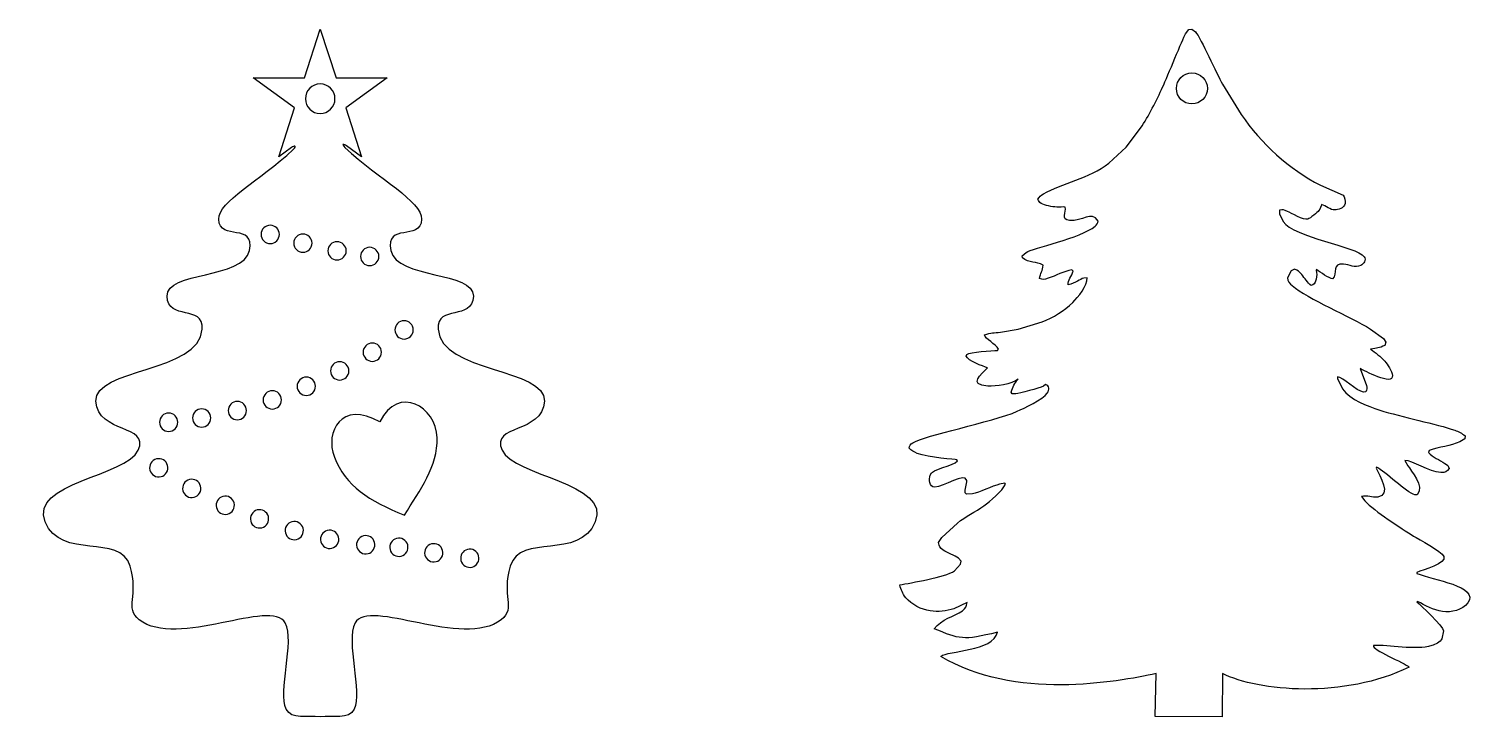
# Model space of a CAD drawing. Header units: centimetres. Extents: x 1 to 126, y -110 to -2.
# Drawn here: x 53.5 to 74.59, y -45.02 to -34.98 of the extents above; entities that cross this region are included whole.
import ezdxf

# ---------------------------------------------------------------- set-up
doc = ezdxf.new("R2010")
doc.units = ezdxf.units.CM
doc.header["$MEASUREMENT"] = 0
doc.layers.add('layer 1', color=7, linetype='Continuous')

msp = doc.modelspace()

# ---------------------------------------------------------------- linework, layer by layer
at = {"layer": 'layer 1', "color": 250}
for points, knots in [([(55.10079, -43.56232), (55.65058, -43.9938), (57.02805, -43.24109), (57.22426, -43.60946), (57.22426, -43.60946), (57.36774, -43.87882), (57.1129, -44.61567), (57.23847, -44.86222), (57.23847, -44.86222), (57.31682, -45.0199), (57.54411, -44.95191), (57.73221, -44.97621), (57.73221, -44.97621), (57.92031, -44.95191), (58.14761, -45.0199), (58.22596, -44.86222), (58.22596, -44.86222), (58.35152, -44.61567), (58.09668, -43.87882), (58.24017, -43.60946), (58.24017, -43.60946), (58.43637, -43.24109), (59.81386, -43.9938), (60.36363, -43.56232), (60.36363, -43.56232), (60.58428, -43.38916), (60.36069, -43.21523), (60.49485, -42.78299), (60.49485, -42.78299), (60.64541, -42.29779), (61.49686, -42.70906), (61.73111, -42.14019), (61.73111, -42.14019), (61.96535, -41.5713), (60.54761, -41.479), (60.37734, -41.0991), (60.37734, -41.0991), (60.20709, -40.71919), (60.96178, -40.86596), (60.9925, -40.38696), (60.9925, -40.38696), (61.02321, -39.90795), (59.48692, -39.96889), (59.44757, -39.34102), (59.44757, -39.34102), (59.4245, -38.97277), (59.94621, -39.22645), (59.95909, -38.85999), (59.95909, -38.85999), (59.97196, -38.49354), (58.85108, -38.61425), (58.76133, -38.19702), (58.76133, -38.19702), (58.67161, -37.77979), (59.1971, -38.07349), (59.20596, -37.74113), (59.20596, -37.74113), (59.21299, -37.47862), (58.59585, -37.16572), (58.09202, -36.69894), (58.09202, -36.69894), (58.03052, -36.63783), (58.08159, -36.64764), (58.11499, -36.67178), (58.11499, -36.67178), (58.11499, -36.67178), (58.3351, -36.8317), (58.3351, -36.8317), (58.3351, -36.8317), (58.3351, -36.8317), (58.10482, -36.12295), (58.10482, -36.12295), (58.10482, -36.12295), (58.10482, -36.12295), (58.70771, -35.68494), (58.70771, -35.68494), (58.70771, -35.68494), (58.70771, -35.68494), (57.96249, -35.68494), (57.96249, -35.68494), (57.96249, -35.68494), (57.96249, -35.68494), (57.73221, -34.97621), (57.73221, -34.97621), (57.73221, -34.97621), (57.73221, -34.97621), (57.50194, -35.68494), (57.50194, -35.68494), (57.50194, -35.68494), (57.50194, -35.68494), (56.75671, -35.68494), (56.75671, -35.68494), (56.75671, -35.68494), (56.75671, -35.68494), (57.35961, -36.12295), (57.35961, -36.12295), (57.35961, -36.12295), (57.35961, -36.12295), (57.12933, -36.8317), (57.12933, -36.8317), (57.12933, -36.8317), (57.12933, -36.8317), (57.31545, -36.6965), (57.31545, -36.6965), (57.31545, -36.6965), (57.35069, -36.67094), (57.40476, -36.66265), (57.33935, -36.72958), (57.33935, -36.72958), (56.84813, -37.18615), (56.25159, -37.48432), (56.25847, -37.74113), (56.25847, -37.74113), (56.26737, -38.07349), (56.79282, -37.77979), (56.70309, -38.19702), (56.70309, -38.19702), (56.61335, -38.61425), (55.49246, -38.49354), (55.50534, -38.85999), (55.50534, -38.85999), (55.51822, -39.22645), (56.03992, -38.97277), (56.01685, -39.34102), (56.01685, -39.34102), (55.9775, -39.96889), (54.44122, -39.90795), (54.47194, -40.38696), (54.47194, -40.38696), (54.50265, -40.86596), (55.25733, -40.71919), (55.08708, -41.0991), (55.08708, -41.0991), (54.91682, -41.479), (53.49907, -41.5713), (53.73332, -42.14019), (53.73332, -42.14019), (53.96757, -42.70906), (54.81902, -42.29779), (54.96957, -42.78299), (54.96957, -42.78299), (55.10373, -43.21523), (54.88015, -43.38916), (55.10079, -43.56232)], [0, 0, 0, 0, 0.02702703, 0.02702703, 0.02702703, 0.02702703, 0.05405405, 0.05405405, 0.05405405, 0.05405405, 0.08108108, 0.08108108, 0.08108108, 0.08108108, 0.10810811, 0.10810811, 0.10810811, 0.10810811, 0.13513514, 0.13513514, 0.13513514, 0.13513514, 0.16216216, 0.16216216, 0.16216216, 0.16216216, 0.18918919, 0.18918919, 0.18918919, 0.18918919, 0.21621622, 0.21621622, 0.21621622, 0.21621622, 0.24324324, 0.24324324, 0.24324324, 0.24324324, 0.27027027, 0.27027027, 0.27027027, 0.27027027, 0.2972973, 0.2972973, 0.2972973, 0.2972973, 0.32432432, 0.32432432, 0.32432432, 0.32432432, 0.35135135, 0.35135135, 0.35135135, 0.35135135, 0.37837838, 0.37837838, 0.37837838, 0.37837838, 0.40540541, 0.40540541, 0.40540541, 0.40540541, 0.43243243, 0.43243243, 0.43243243, 0.43243243, 0.45945946, 0.45945946, 0.45945946, 0.45945946, 0.48648649, 0.48648649, 0.48648649, 0.48648649, 0.51351351, 0.51351351, 0.51351351, 0.51351351, 0.54054054, 0.54054054, 0.54054054, 0.54054054, 0.56756757, 0.56756757, 0.56756757, 0.56756757, 0.59459459, 0.59459459, 0.59459459, 0.59459459, 0.62162162, 0.62162162, 0.62162162, 0.62162162, 0.64864865, 0.64864865, 0.64864865, 0.64864865, 0.67567568, 0.67567568, 0.67567568, 0.67567568, 0.7027027, 0.7027027, 0.7027027, 0.7027027, 0.72972973, 0.72972973, 0.72972973, 0.72972973, 0.75675676, 0.75675676, 0.75675676, 0.75675676, 0.78378378, 0.78378378, 0.78378378, 0.78378378, 0.81081081, 0.81081081, 0.81081081, 0.81081081, 0.83783784, 0.83783784, 0.83783784, 0.83783784, 0.86486486, 0.86486486, 0.86486486, 0.86486486, 0.89189189, 0.89189189, 0.89189189, 0.89189189, 0.91891892, 0.91891892, 0.91891892, 0.91891892, 0.94594595, 0.94594595, 0.94594595, 0.94594595, 1, 1, 1, 1]), ([(67.6847, -41.57657), (67.6847, -41.57657), (67.69484, -41.59078), (67.69484, -41.59078), (67.69484, -41.59078), (67.65408, -41.69268), (67.46947, -41.8422), (67.38228, -41.90537), (67.38228, -41.90537), (67.25838, -41.99515), (67.1171, -42.06198), (66.99665, -42.15705), (66.99665, -42.15705), (66.99665, -42.15705), (66.76933, -42.3661), (66.76933, -42.3661), (66.76933, -42.3661), (66.76933, -42.3661), (66.72265, -42.44119), (66.72265, -42.44119), (66.72265, -42.44119), (66.73594, -42.49815), (66.73917, -42.51394), (66.78962, -42.5508), (66.78962, -42.5508), (66.85291, -42.59702), (66.95501, -42.62542), (67.01288, -42.66852), (67.01288, -42.66852), (67.01288, -42.66852), (67.05145, -42.70911), (67.05145, -42.70911), (67.05145, -42.70911), (67.05145, -42.70911), (67.0413, -42.75376), (67.0413, -42.75376), (67.0413, -42.75376), (67.0413, -42.75376), (66.952, -42.85119), (66.952, -42.85119), (66.952, -42.85119), (66.82498, -42.94767), (66.31492, -43.02502), (66.15841, -43.05618), (66.15841, -43.05618), (66.17954, -43.13094), (66.19529, -43.18147), (66.24771, -43.2429), (66.24771, -43.2429), (66.33458, -43.34469), (66.47144, -43.4151), (66.6029, -43.43572), (66.6029, -43.43572), (66.70907, -43.45237), (66.84458, -43.43803), (66.94591, -43.40324), (66.94591, -43.40324), (66.94591, -43.40324), (67.1367, -43.31191), (67.1367, -43.31191), (67.1367, -43.31191), (67.12694, -43.37237), (67.12395, -43.39148), (67.06971, -43.43166), (67.06971, -43.43166), (66.95791, -43.51449), (66.7579, -43.55438), (66.65973, -43.69348), (66.65973, -43.69348), (67.0242, -43.84697), (67.07847, -43.8694), (67.57915, -43.74422), (67.57915, -43.74422), (67.5199, -44.02703), (66.85578, -44.00725), (66.75512, -44.09535), (66.75512, -44.09535), (67.82468, -44.74088), (69.31267, -44.46974), (69.88684, -44.345), (69.88684, -44.345), (69.88684, -44.345), (69.87061, -44.96809), (69.87061, -44.96809), (69.87061, -44.96809), (69.87061, -44.96809), (70.84483, -44.97621), (70.84483, -44.97621), (70.84483, -44.97621), (70.84483, -44.97621), (70.84889, -44.345), (70.84889, -44.345), (70.84889, -44.345), (71.36824, -44.60773), (72.62413, -44.71259), (73.56657, -44.25163), (73.56657, -44.25163), (73.498, -44.18959), (73.00658, -43.99294), (73.04698, -43.93907), (73.04698, -43.93907), (73.26439, -43.92166), (73.6593, -44.01304), (73.89334, -43.93907), (73.89334, -43.93907), (73.94301, -43.92337), (74.01396, -43.88821), (74.03947, -43.83962), (74.03947, -43.83962), (74.03947, -43.83962), (74.06586, -43.72393), (74.06586, -43.72393), (74.06586, -43.72393), (74.05649, -43.65481), (73.72846, -43.35323), (73.6782, -43.30379), (73.6782, -43.30379), (73.6782, -43.30379), (73.68429, -43.29568), (73.68429, -43.29568), (73.68429, -43.29568), (73.79658, -43.35691), (73.91969, -43.42251), (74.04759, -43.44181), (74.04759, -43.44181), (74.18057, -43.46186), (74.33277, -43.42916), (74.41699, -43.31597), (74.41699, -43.31597), (74.59406, -43.07797), (73.90261, -42.98073), (73.6782, -42.88975), (73.6782, -42.88975), (73.6782, -42.88975), (73.67617, -42.87554), (73.67617, -42.87554), (73.67617, -42.87554), (73.76477, -42.83465), (74.11924, -42.74808), (74.06789, -42.64213), (74.06789, -42.64213), (74.03393, -42.57206), (73.7038, -42.39164), (73.62949, -42.34581), (73.62949, -42.34581), (73.44751, -42.23356), (73.05923, -41.98334), (72.91911, -41.83637), (72.91911, -41.83637), (72.91911, -41.83637), (72.8704, -41.77345), (72.8704, -41.77345), (72.8704, -41.77345), (72.95544, -41.75321), (73.02627, -41.78887), (73.10787, -41.77953), (73.10787, -41.77953), (73.31493, -41.75584), (73.13125, -41.46874), (73.08352, -41.35737), (73.08352, -41.35737), (73.08352, -41.35737), (73.09164, -41.34723), (73.09164, -41.34723), (73.09164, -41.34723), (73.21139, -41.40165), (73.52421, -41.71755), (73.64776, -41.74503), (73.64776, -41.74503), (73.64776, -41.74503), (73.68023, -41.74503), (73.68023, -41.74503), (73.68023, -41.74503), (73.80054, -41.62469), (73.58621, -41.39043), (73.54424, -41.3249), (73.54424, -41.3249), (73.54424, -41.3249), (73.50365, -41.24778), (73.50365, -41.24778), (73.50365, -41.24778), (73.6068, -41.24778), (73.85976, -41.41515), (74.02324, -41.42232), (74.02324, -41.42232), (74.09656, -41.42554), (74.10335, -41.41316), (74.14705, -41.36549), (74.14705, -41.36549), (74.13322, -41.32402), (74.12199, -41.31545), (74.08413, -41.2904), (74.08413, -41.2904), (74.00299, -41.23671), (73.91207, -41.20349), (73.84463, -41.13208), (73.84463, -41.13208), (73.84463, -41.13208), (73.85681, -41.10164), (73.85681, -41.10164), (73.85681, -41.10164), (73.99942, -41.05014), (74.16763, -41.03931), (74.3013, -40.9758), (74.3013, -40.9758), (74.3013, -40.9758), (74.37234, -40.93115), (74.37234, -40.93115), (74.37234, -40.93115), (74.37234, -40.93115), (74.37639, -40.88853), (74.37639, -40.88853), (74.37639, -40.88853), (74.32961, -40.85254), (74.28262, -40.82686), (74.2262, -40.80734), (74.2262, -40.80734), (73.97117, -40.71912), (73.45082, -40.61561), (73.13629, -40.51508), (73.13629, -40.51508), (72.95528, -40.45722), (72.70832, -40.36888), (72.5964, -40.20454), (72.5964, -40.20454), (72.5964, -40.20454), (72.52131, -40.05638), (72.52131, -40.05638), (72.52131, -40.05638), (72.52131, -40.05638), (72.52334, -40.03202), (72.52334, -40.03202), (72.52334, -40.03202), (72.59646, -40.03202), (72.80075, -40.24449), (72.90288, -40.25325), (72.90288, -40.25325), (72.90288, -40.25325), (72.93535, -40.2492), (72.93535, -40.2492), (72.93535, -40.2492), (72.95314, -40.21585), (72.95285, -40.19417), (72.94348, -40.15583), (72.94348, -40.15583), (72.94348, -40.15583), (72.85417, -39.91228), (72.85417, -39.91228), (72.85417, -39.91228), (72.89789, -39.93414), (73.33815, -40.17594), (73.32098, -40.01173), (73.32098, -40.01173), (73.31422, -39.9471), (73.25194, -39.85067), (73.20935, -39.80267), (73.20935, -39.80267), (73.1498, -39.73556), (73.07509, -39.68243), (73.00436, -39.62813), (73.00436, -39.62813), (73.10081, -39.61373), (73.12376, -39.61541), (73.21139, -39.57536), (73.21139, -39.57536), (73.21139, -39.57536), (73.22559, -39.52867), (73.22559, -39.52867), (73.22559, -39.52867), (73.22559, -39.52867), (73.19312, -39.47388), (73.19312, -39.47388), (73.19312, -39.47388), (73.19312, -39.47388), (73.00233, -39.33789), (73.00233, -39.33789), (73.00233, -39.33789), (72.70748, -39.15333), (72.08994, -38.89789), (71.86371, -38.70668), (71.86371, -38.70668), (71.83287, -38.6806), (71.78805, -38.63862), (71.7947, -38.59301), (71.7947, -38.59301), (71.7947, -38.59301), (71.84747, -38.49153), (71.84747, -38.49153), (71.84747, -38.49153), (71.84747, -38.49153), (71.89618, -38.46514), (71.89618, -38.46514), (71.89618, -38.46514), (71.94914, -38.48755), (71.96357, -38.49899), (72.00172, -38.5443), (72.00172, -38.5443), (72.04837, -38.59972), (72.08435, -38.65959), (72.13974, -38.70668), (72.13974, -38.70668), (72.17375, -38.69267), (72.1914, -38.68092), (72.21281, -38.61331), (72.21281, -38.61331), (72.22696, -38.56862), (72.21924, -38.52437), (72.21281, -38.47935), (72.21281, -38.47935), (72.21281, -38.47935), (72.2189, -38.47327), (72.2189, -38.47327), (72.2189, -38.47327), (72.27753, -38.51096), (72.3947, -38.59965), (72.4523, -38.60925), (72.4523, -38.60925), (72.52106, -38.52905), (72.43914, -38.37249), (72.61061, -38.39208), (72.61061, -38.39208), (72.6944, -38.40165), (72.7766, -38.45695), (72.86026, -38.41238), (72.86026, -38.41238), (72.90372, -38.38922), (72.94514, -38.33245), (72.911, -38.28654), (72.911, -38.28654), (72.79727, -38.13361), (71.8792, -38.00358), (71.73381, -37.77507), (71.73381, -37.77507), (71.73381, -37.77507), (71.68104, -37.66141), (71.68104, -37.66141), (71.68104, -37.66141), (71.68104, -37.66141), (71.68104, -37.60864), (71.68104, -37.60864), (71.68104, -37.60864), (71.73219, -37.5989), (71.74521, -37.60597), (71.7947, -37.62691), (71.7947, -37.62691), (71.85184, -37.65109), (72.02626, -37.7591), (72.09306, -37.73854), (72.09306, -37.73854), (72.12476, -37.72878), (72.23105, -37.64387), (72.2534, -37.6127), (72.2534, -37.6127), (72.27024, -37.58921), (72.28401, -37.55325), (72.29196, -37.52543), (72.29196, -37.52543), (72.35899, -37.54776), (72.41054, -37.60752), (72.48681, -37.60661), (72.48681, -37.60661), (72.52747, -37.60613), (72.61859, -37.58316), (72.63294, -37.51325), (72.63294, -37.51325), (72.63903, -37.48358), (72.62515, -37.41049), (72.60452, -37.38944), (72.60452, -37.38944), (72.60452, -37.38944), (72.27369, -37.24534), (72.27369, -37.24534), (72.27369, -37.24534), (71.82293, -37.01753), (71.40761, -36.63701), (71.12289, -36.22037), (71.12289, -36.22037), (71.12289, -36.22037), (70.85092, -35.77791), (70.85092, -35.77791), (70.85092, -35.77791), (70.76712, -35.62739), (70.54014, -35.11253), (70.45717, -35.01883), (70.45717, -35.01883), (70.45717, -35.01883), (70.40643, -34.97621), (70.40643, -34.97621), (70.40643, -34.97621), (70.40643, -34.97621), (70.35975, -34.9823), (70.35975, -34.9823), (70.35975, -34.9823), (70.35975, -34.9823), (70.31307, -35.04725), (70.31307, -35.04725), (70.31307, -35.04725), (70.27019, -35.1235), (70.05534, -35.65836), (69.98021, -35.82054), (69.98021, -35.82054), (69.89247, -36.00991), (69.77559, -36.24554), (69.65953, -36.41724), (69.65953, -36.41724), (69.65953, -36.41724), (69.44844, -36.69124), (69.44844, -36.69124), (69.44844, -36.69124), (69.44844, -36.69124), (69.1988, -36.92465), (69.1988, -36.92465), (69.1988, -36.92465), (68.91935, -37.14748), (68.51033, -37.22196), (68.24894, -37.37118), (68.24894, -37.37118), (68.2098, -37.39351), (68.18963, -37.41253), (68.16775, -37.45033), (68.16775, -37.45033), (68.1771, -37.47681), (68.18625, -37.49677), (68.2124, -37.51122), (68.2124, -37.51122), (68.27217, -37.54426), (68.37211, -37.56011), (68.43972, -37.56399), (68.43972, -37.56399), (68.48194, -37.56642), (68.5236, -37.55903), (68.56556, -37.56602), (68.56556, -37.56602), (68.58616, -37.63468), (68.49526, -37.74921), (68.62644, -37.76086), (68.62644, -37.76086), (68.82159, -37.77821), (68.93945, -37.6093), (69.04455, -37.76695), (69.04455, -37.76695), (69.03463, -37.79672), (69.02277, -37.82109), (68.99787, -37.84205), (68.99787, -37.84205), (68.79388, -38.01379), (68.08362, -38.16628), (67.99726, -38.22362), (67.99726, -38.22362), (67.99726, -38.22362), (67.94043, -38.27233), (67.94043, -38.27233), (67.94043, -38.27233), (67.94043, -38.27233), (67.94246, -38.30277), (67.94246, -38.30277), (67.94246, -38.30277), (68.03664, -38.38035), (68.14519, -38.35178), (68.24284, -38.40831), (68.24284, -38.40831), (68.23927, -38.48695), (68.19977, -38.52646), (68.19211, -38.60316), (68.19211, -38.60316), (68.23831, -38.62492), (68.25596, -38.61785), (68.31591, -38.5991), (68.31591, -38.5991), (68.43251, -38.56265), (68.53758, -38.49756), (68.65892, -38.47732), (68.65892, -38.47732), (68.65892, -38.47732), (68.67922, -38.49559), (68.67922, -38.49559), (68.67922, -38.49559), (68.66394, -38.56815), (68.59578, -38.63545), (68.60615, -38.69247), (68.60615, -38.69247), (68.72051, -38.67205), (68.77349, -38.61307), (68.8355, -38.59707), (68.8355, -38.59707), (68.8355, -38.59707), (68.88421, -38.59505), (68.88421, -38.59505), (68.88421, -38.59505), (68.89141, -38.69599), (68.74579, -38.88101), (68.67515, -38.95023), (68.67515, -38.95023), (68.54981, -39.07306), (68.38985, -39.16929), (68.22661, -39.23235), (68.22661, -39.23235), (68.22661, -39.23235), (67.87954, -39.33992), (67.87954, -39.33992), (67.87954, -39.33992), (67.87954, -39.33992), (67.62381, -39.38254), (67.62381, -39.38254), (67.62381, -39.38254), (67.52795, -39.3947), (67.48489, -39.38938), (67.3904, -39.41908), (67.3904, -39.41908), (67.40375, -39.49253), (67.54907, -39.54707), (67.59539, -39.62813), (67.59539, -39.62813), (67.59539, -39.62813), (67.57915, -39.64842), (67.57915, -39.64842), (67.57915, -39.64842), (67.49741, -39.65487), (67.17925, -39.66816), (67.13263, -39.70931), (67.13263, -39.70931), (67.13263, -39.70931), (67.12249, -39.72961), (67.12249, -39.72961), (67.12249, -39.72961), (67.15018, -39.80576), (67.36587, -39.8738), (67.43505, -39.90213), (67.43505, -39.90213), (67.34679, -39.98896), (67.14055, -40.15249), (67.43911, -40.16598), (67.43911, -40.16598), (67.55512, -40.17122), (67.78723, -40.14146), (67.87954, -40.0645), (67.87954, -40.0645), (67.82716, -40.12437), (67.80275, -40.17976), (67.77603, -40.25325), (67.77603, -40.25325), (67.77603, -40.25325), (67.79227, -40.27761), (67.79227, -40.27761), (67.79227, -40.27761), (67.79227, -40.27761), (67.84503, -40.27964), (67.84503, -40.27964), (67.84503, -40.27964), (67.89198, -40.2747), (68.19252, -40.19691), (68.2469, -40.16801), (68.2469, -40.16801), (68.2469, -40.16801), (68.27938, -40.14366), (68.27938, -40.14366), (68.27938, -40.14366), (68.33673, -40.16276), (68.33749, -40.22111), (68.30373, -40.26746), (68.30373, -40.26746), (68.23976, -40.35529), (67.96359, -40.49234), (67.86736, -40.53334), (67.86736, -40.53334), (67.49289, -40.69291), (66.51745, -40.88232), (66.34717, -40.99204), (66.34717, -40.99204), (66.31363, -41.01365), (66.30255, -41.03046), (66.2944, -41.06714), (66.2944, -41.06714), (66.33181, -41.10895), (66.3579, -41.12373), (66.41212, -41.14426), (66.41212, -41.14426), (66.58067, -41.2081), (66.97127, -41.23204), (66.9865, -41.23966), (66.9865, -41.23966), (66.9865, -41.23966), (66.99868, -41.25183), (66.99868, -41.25183), (66.99868, -41.25183), (66.92766, -41.3406), (66.63047, -41.35958), (66.59884, -41.46291), (66.59884, -41.46291), (66.58156, -41.51938), (66.58907, -41.63307), (66.66785, -41.63544), (66.66785, -41.63544), (66.79144, -41.63915), (67.1113, -41.40768), (67.13263, -41.54004), (67.13263, -41.54004), (67.13951, -41.5827), (67.09624, -41.67886), (67.11031, -41.71865), (67.11031, -41.71865), (67.11031, -41.71865), (67.12858, -41.73895), (67.12858, -41.73895), (67.12858, -41.73895), (67.12858, -41.73895), (67.21585, -41.73489), (67.21585, -41.73489), (67.21585, -41.73489), (67.30669, -41.71703), (67.50854, -41.61977), (67.6096, -41.59078), (67.6096, -41.59078), (67.6096, -41.59078), (67.6847, -41.57657), (67.6847, -41.57657)], [0, 0, 0, 0, 0.00645161, 0.00645161, 0.00645161, 0.00645161, 0.01290323, 0.01290323, 0.01290323, 0.01290323, 0.01935484, 0.01935484, 0.01935484, 0.01935484, 0.02580645, 0.02580645, 0.02580645, 0.02580645, 0.03225806, 0.03225806, 0.03225806, 0.03225806, 0.03870968, 0.03870968, 0.03870968, 0.03870968, 0.04516129, 0.04516129, 0.04516129, 0.04516129, 0.0516129, 0.0516129, 0.0516129, 0.0516129, 0.05806452, 0.05806452, 0.05806452, 0.05806452, 0.06451613, 0.06451613, 0.06451613, 0.06451613, 0.07096774, 0.07096774, 0.07096774, 0.07096774, 0.07741935, 0.07741935, 0.07741935, 0.07741935, 0.08387097, 0.08387097, 0.08387097, 0.08387097, 0.09032258, 0.09032258, 0.09032258, 0.09032258, 0.09677419, 0.09677419, 0.09677419, 0.09677419, 0.10322581, 0.10322581, 0.10322581, 0.10322581, 0.10967742, 0.10967742, 0.10967742, 0.10967742, 0.11612903, 0.11612903, 0.11612903, 0.11612903, 0.12258065, 0.12258065, 0.12258065, 0.12258065, 0.12903226, 0.12903226, 0.12903226, 0.12903226, 0.13548387, 0.13548387, 0.13548387, 0.13548387, 0.14193548, 0.14193548, 0.14193548, 0.14193548, 0.1483871, 0.1483871, 0.1483871, 0.1483871, 0.15483871, 0.15483871, 0.15483871, 0.15483871, 0.16129032, 0.16129032, 0.16129032, 0.16129032, 0.16774194, 0.16774194, 0.16774194, 0.16774194, 0.17419355, 0.17419355, 0.17419355, 0.17419355, 0.18064516, 0.18064516, 0.18064516, 0.18064516, 0.18709677, 0.18709677, 0.18709677, 0.18709677, 0.19354839, 0.19354839, 0.19354839, 0.19354839, 0.2, 0.2, 0.2, 0.2, 0.20645161, 0.20645161, 0.20645161, 0.20645161, 0.21290323, 0.21290323, 0.21290323, 0.21290323, 0.21935484, 0.21935484, 0.21935484, 0.21935484, 0.22580645, 0.22580645, 0.22580645, 0.22580645, 0.23225806, 0.23225806, 0.23225806, 0.23225806, 0.23870968, 0.23870968, 0.23870968, 0.23870968, 0.24516129, 0.24516129, 0.24516129, 0.24516129, 0.2516129, 0.2516129, 0.2516129, 0.2516129, 0.25806452, 0.25806452, 0.25806452, 0.25806452, 0.26451613, 0.26451613, 0.26451613, 0.26451613, 0.27096774, 0.27096774, 0.27096774, 0.27096774, 0.27741935, 0.27741935, 0.27741935, 0.27741935, 0.28387097, 0.28387097, 0.28387097, 0.28387097, 0.29032258, 0.29032258, 0.29032258, 0.29032258, 0.29677419, 0.29677419, 0.29677419, 0.29677419, 0.30322581, 0.30322581, 0.30322581, 0.30322581, 0.30967742, 0.30967742, 0.30967742, 0.30967742, 0.31612903, 0.31612903, 0.31612903, 0.31612903, 0.32258065, 0.32258065, 0.32258065, 0.32258065, 0.32903226, 0.32903226, 0.32903226, 0.32903226, 0.33548387, 0.33548387, 0.33548387, 0.33548387, 0.34193548, 0.34193548, 0.34193548, 0.34193548, 0.3483871, 0.3483871, 0.3483871, 0.3483871, 0.35483871, 0.35483871, 0.35483871, 0.35483871, 0.36129032, 0.36129032, 0.36129032, 0.36129032, 0.36774194, 0.36774194, 0.36774194, 0.36774194, 0.37419355, 0.37419355, 0.37419355, 0.37419355, 0.38064516, 0.38064516, 0.38064516, 0.38064516, 0.38709677, 0.38709677, 0.38709677, 0.38709677, 0.39354839, 0.39354839, 0.39354839, 0.39354839, 0.4, 0.4, 0.4, 0.4, 0.40645161, 0.40645161, 0.40645161, 0.40645161, 0.41290323, 0.41290323, 0.41290323, 0.41290323, 0.41935484, 0.41935484, 0.41935484, 0.41935484, 0.42580645, 0.42580645, 0.42580645, 0.42580645, 0.43225806, 0.43225806, 0.43225806, 0.43225806, 0.43870968, 0.43870968, 0.43870968, 0.43870968, 0.44516129, 0.44516129, 0.44516129, 0.44516129, 0.4516129, 0.4516129, 0.4516129, 0.4516129, 0.45806452, 0.45806452, 0.45806452, 0.45806452, 0.46451613, 0.46451613, 0.46451613, 0.46451613, 0.47096774, 0.47096774, 0.47096774, 0.47096774, 0.47741935, 0.47741935, 0.47741935, 0.47741935, 0.48387097, 0.48387097, 0.48387097, 0.48387097, 0.49032258, 0.49032258, 0.49032258, 0.49032258, 0.49677419, 0.49677419, 0.49677419, 0.49677419, 0.50322581, 0.50322581, 0.50322581, 0.50322581, 0.50967742, 0.50967742, 0.50967742, 0.50967742, 0.51612903, 0.51612903, 0.51612903, 0.51612903, 0.52258065, 0.52258065, 0.52258065, 0.52258065, 0.52903226, 0.52903226, 0.52903226, 0.52903226, 0.53548387, 0.53548387, 0.53548387, 0.53548387, 0.54193548, 0.54193548, 0.54193548, 0.54193548, 0.5483871, 0.5483871, 0.5483871, 0.5483871, 0.55483871, 0.55483871, 0.55483871, 0.55483871, 0.56129032, 0.56129032, 0.56129032, 0.56129032, 0.56774194, 0.56774194, 0.56774194, 0.56774194, 0.57419355, 0.57419355, 0.57419355, 0.57419355, 0.58064516, 0.58064516, 0.58064516, 0.58064516, 0.58709677, 0.58709677, 0.58709677, 0.58709677, 0.59354839, 0.59354839, 0.59354839, 0.59354839, 0.6, 0.6, 0.6, 0.6, 0.60645161, 0.60645161, 0.60645161, 0.60645161, 0.61290323, 0.61290323, 0.61290323, 0.61290323, 0.61935484, 0.61935484, 0.61935484, 0.61935484, 0.62580645, 0.62580645, 0.62580645, 0.62580645, 0.63225806, 0.63225806, 0.63225806, 0.63225806, 0.63870968, 0.63870968, 0.63870968, 0.63870968, 0.64516129, 0.64516129, 0.64516129, 0.64516129, 0.6516129, 0.6516129, 0.6516129, 0.6516129, 0.65806452, 0.65806452, 0.65806452, 0.65806452, 0.66451613, 0.66451613, 0.66451613, 0.66451613, 0.67096774, 0.67096774, 0.67096774, 0.67096774, 0.67741935, 0.67741935, 0.67741935, 0.67741935, 0.68387097, 0.68387097, 0.68387097, 0.68387097, 0.69032258, 0.69032258, 0.69032258, 0.69032258, 0.69677419, 0.69677419, 0.69677419, 0.69677419, 0.70322581, 0.70322581, 0.70322581, 0.70322581, 0.70967742, 0.70967742, 0.70967742, 0.70967742, 0.71612903, 0.71612903, 0.71612903, 0.71612903, 0.72258065, 0.72258065, 0.72258065, 0.72258065, 0.72903226, 0.72903226, 0.72903226, 0.72903226, 0.73548387, 0.73548387, 0.73548387, 0.73548387, 0.74193548, 0.74193548, 0.74193548, 0.74193548, 0.7483871, 0.7483871, 0.7483871, 0.7483871, 0.75483871, 0.75483871, 0.75483871, 0.75483871, 0.76129032, 0.76129032, 0.76129032, 0.76129032, 0.76774194, 0.76774194, 0.76774194, 0.76774194, 0.77419355, 0.77419355, 0.77419355, 0.77419355, 0.78064516, 0.78064516, 0.78064516, 0.78064516, 0.78709677, 0.78709677, 0.78709677, 0.78709677, 0.79354839, 0.79354839, 0.79354839, 0.79354839, 0.8, 0.8, 0.8, 0.8, 0.80645161, 0.80645161, 0.80645161, 0.80645161, 0.81290323, 0.81290323, 0.81290323, 0.81290323, 0.81935484, 0.81935484, 0.81935484, 0.81935484, 0.82580645, 0.82580645, 0.82580645, 0.82580645, 0.83225806, 0.83225806, 0.83225806, 0.83225806, 0.83870968, 0.83870968, 0.83870968, 0.83870968, 0.84516129, 0.84516129, 0.84516129, 0.84516129, 0.8516129, 0.8516129, 0.8516129, 0.8516129, 0.85806452, 0.85806452, 0.85806452, 0.85806452, 0.86451613, 0.86451613, 0.86451613, 0.86451613, 0.87096774, 0.87096774, 0.87096774, 0.87096774, 0.87741935, 0.87741935, 0.87741935, 0.87741935, 0.88387097, 0.88387097, 0.88387097, 0.88387097, 0.89032258, 0.89032258, 0.89032258, 0.89032258, 0.89677419, 0.89677419, 0.89677419, 0.89677419, 0.90322581, 0.90322581, 0.90322581, 0.90322581, 0.90967742, 0.90967742, 0.90967742, 0.90967742, 0.91612903, 0.91612903, 0.91612903, 0.91612903, 0.92258065, 0.92258065, 0.92258065, 0.92258065, 0.92903226, 0.92903226, 0.92903226, 0.92903226, 0.93548387, 0.93548387, 0.93548387, 0.93548387, 0.94193548, 0.94193548, 0.94193548, 0.94193548, 0.9483871, 0.9483871, 0.9483871, 0.9483871, 0.95483871, 0.95483871, 0.95483871, 0.95483871, 0.96129032, 0.96129032, 0.96129032, 0.96129032, 0.96774194, 0.96774194, 0.96774194, 0.96774194, 0.97419355, 0.97419355, 0.97419355, 0.97419355, 0.98064516, 0.98064516, 0.98064516, 0.98064516, 0.98709677, 0.98709677, 0.98709677, 0.98709677, 1, 1, 1, 1]), ([(70.40602, -36.0649), (70.53043, -36.0649), (70.63128, -35.96405), (70.63128, -35.83964), (70.63128, -35.83964), (70.63128, -35.71523), (70.53043, -35.61438), (70.40602, -35.61438), (70.40602, -35.61438), (70.28161, -35.61438), (70.18076, -35.71523), (70.18076, -35.83964), (70.18076, -35.83964), (70.18076, -35.96405), (70.28161, -36.0649), (70.40602, -36.0649)], [0, 0, 0, 0, 0.2, 0.2, 0.2, 0.2, 0.4, 0.4, 0.4, 0.4, 0.6, 0.6, 0.6, 0.6, 1, 1, 1, 1]), ([(57.94751, -35.98909), (57.94751, -36.10798), (57.8511, -36.20439), (57.73221, -36.20439), (57.73221, -36.20439), (57.61338, -36.20439), (57.51695, -36.10798), (57.51695, -35.98909), (57.51695, -35.98909), (57.51695, -35.87026), (57.61338, -35.77383), (57.73221, -35.77383), (57.73221, -35.77383), (57.8511, -35.77383), (57.94751, -35.87026), (57.94751, -35.98909)], [0, 0, 0, 0, 0.2, 0.2, 0.2, 0.2, 0.4, 0.4, 0.4, 0.4, 0.6, 0.6, 0.6, 0.6, 1, 1, 1, 1]), ([(57.13849, -37.96212), (57.13849, -38.03551), (57.07894, -38.09507), (57.00551, -38.09507), (57.00551, -38.09507), (56.93213, -38.09507), (56.87258, -38.03551), (56.87258, -37.96212), (56.87258, -37.96212), (56.87258, -37.8887), (56.93213, -37.82915), (57.00551, -37.82915), (57.00551, -37.82915), (57.07894, -37.82915), (57.13849, -37.8887), (57.13849, -37.96212)], [0, 0, 0, 0, 0.2, 0.2, 0.2, 0.2, 0.4, 0.4, 0.4, 0.4, 0.6, 0.6, 0.6, 0.6, 1, 1, 1, 1]), ([(57.61345, -38.08876), (57.61345, -38.16215), (57.55389, -38.2217), (57.48047, -38.2217), (57.48047, -38.2217), (57.40709, -38.2217), (57.34753, -38.16215), (57.34753, -38.08876), (57.34753, -38.08876), (57.34753, -38.01534), (57.40709, -37.95578), (57.48047, -37.95578), (57.48047, -37.95578), (57.55389, -37.95578), (57.61345, -38.01534), (57.61345, -38.08876)], [0, 0, 0, 0, 0.2, 0.2, 0.2, 0.2, 0.4, 0.4, 0.4, 0.4, 0.6, 0.6, 0.6, 0.6, 1, 1, 1, 1]), ([(58.11066, -38.2005), (58.11066, -38.27388), (58.05111, -38.33344), (57.97769, -38.33344), (57.97769, -38.33344), (57.90431, -38.33344), (57.84475, -38.27388), (57.84475, -38.2005), (57.84475, -38.2005), (57.84475, -38.12708), (57.90431, -38.06752), (57.97769, -38.06752), (57.97769, -38.06752), (58.05111, -38.06752), (58.11066, -38.12708), (58.11066, -38.2005)], [0, 0, 0, 0, 0.2, 0.2, 0.2, 0.2, 0.4, 0.4, 0.4, 0.4, 0.6, 0.6, 0.6, 0.6, 1, 1, 1, 1]), ([(58.45267, -38.41538), (58.37929, -38.41538), (58.31974, -38.35583), (58.31974, -38.28245), (58.31974, -38.28245), (58.31974, -38.20901), (58.37929, -38.14946), (58.45267, -38.14946), (58.45267, -38.14946), (58.5261, -38.14946), (58.58565, -38.20901), (58.58565, -38.28245), (58.58565, -38.28245), (58.58565, -38.35583), (58.5261, -38.41538), (58.45267, -38.41538)], [0, 0, 0, 0, 0.2, 0.2, 0.2, 0.2, 0.4, 0.4, 0.4, 0.4, 0.6, 0.6, 0.6, 0.6, 1, 1, 1, 1]), ([(58.95235, -39.48223), (58.87896, -39.48223), (58.81941, -39.42268), (58.81941, -39.34929), (58.81941, -39.34929), (58.81941, -39.27587), (58.87896, -39.21632), (58.95235, -39.21632), (58.95235, -39.21632), (59.02577, -39.21632), (59.08532, -39.27587), (59.08532, -39.34929), (59.08532, -39.34929), (59.08532, -39.42268), (59.02577, -39.48223), (58.95235, -39.48223)], [0, 0, 0, 0, 0.2, 0.2, 0.2, 0.2, 0.4, 0.4, 0.4, 0.4, 0.6, 0.6, 0.6, 0.6, 1, 1, 1, 1]), ([(58.48973, -39.80712), (58.41634, -39.80712), (58.35679, -39.74757), (58.35679, -39.67419), (58.35679, -39.67419), (58.35679, -39.60077), (58.41634, -39.54121), (58.48973, -39.54121), (58.48973, -39.54121), (58.56315, -39.54121), (58.6227, -39.60077), (58.6227, -39.67419), (58.6227, -39.67419), (58.6227, -39.74757), (58.56315, -39.80712), (58.48973, -39.80712)], [0, 0, 0, 0, 0.2, 0.2, 0.2, 0.2, 0.4, 0.4, 0.4, 0.4, 0.6, 0.6, 0.6, 0.6, 1, 1, 1, 1]), ([(58.01621, -40.07857), (57.94283, -40.07857), (57.88328, -40.01901), (57.88328, -39.94563), (57.88328, -39.94563), (57.88328, -39.87221), (57.94283, -39.81266), (58.01621, -39.81266), (58.01621, -39.81266), (58.08964, -39.81266), (58.14919, -39.87221), (58.14919, -39.94563), (58.14919, -39.94563), (58.14919, -40.01901), (58.08964, -40.07857), (58.01621, -40.07857)], [0, 0, 0, 0, 0.2, 0.2, 0.2, 0.2, 0.4, 0.4, 0.4, 0.4, 0.6, 0.6, 0.6, 0.6, 1, 1, 1, 1]), ([(57.5298, -40.30238), (57.45641, -40.30238), (57.39686, -40.24283), (57.39686, -40.16945), (57.39686, -40.16945), (57.39686, -40.09603), (57.45641, -40.03648), (57.5298, -40.03648), (57.5298, -40.03648), (57.60322, -40.03648), (57.66278, -40.09603), (57.66278, -40.16945), (57.66278, -40.16945), (57.66278, -40.24283), (57.60322, -40.30238), (57.5298, -40.30238)], [0, 0, 0, 0, 0.2, 0.2, 0.2, 0.2, 0.4, 0.4, 0.4, 0.4, 0.6, 0.6, 0.6, 0.6, 1, 1, 1, 1]), ([(57.16836, -40.36722), (57.16836, -40.4406), (57.10881, -40.50015), (57.03538, -40.50015), (57.03538, -40.50015), (56.962, -40.50015), (56.90244, -40.4406), (56.90244, -40.36722), (56.90244, -40.36722), (56.90244, -40.2938), (56.962, -40.23425), (57.03538, -40.23425), (57.03538, -40.23425), (57.10881, -40.23425), (57.16836, -40.2938), (57.16836, -40.36722)], [0, 0, 0, 0, 0.2, 0.2, 0.2, 0.2, 0.4, 0.4, 0.4, 0.4, 0.6, 0.6, 0.6, 0.6, 1, 1, 1, 1]), ([(57.93832, -41.19739), (57.79789, -40.83653), (58.039, -40.36682), (58.59944, -40.68667), (58.59944, -40.68667), (58.87025, -40.14166), (59.42286, -40.46408), (59.4334, -40.9184), (59.4334, -40.9184), (59.44377, -41.33217), (59.18118, -41.67887), (58.95712, -42.04045), (58.95712, -42.04045), (58.44031, -41.83659), (58.1032, -41.61997), (57.93832, -41.19739)], [0, 0, 0, 0, 0.2, 0.2, 0.2, 0.2, 0.4, 0.4, 0.4, 0.4, 0.6, 0.6, 0.6, 0.6, 1, 1, 1, 1]), ([(56.14184, -40.63011), (56.14184, -40.70349), (56.08229, -40.76304), (56.00886, -40.76304), (56.00886, -40.76304), (55.93548, -40.76304), (55.87593, -40.70349), (55.87593, -40.63011), (55.87593, -40.63011), (55.87593, -40.55668), (55.93548, -40.49713), (56.00886, -40.49713), (56.00886, -40.49713), (56.08229, -40.49713), (56.14184, -40.55668), (56.14184, -40.63011)], [0, 0, 0, 0, 0.2, 0.2, 0.2, 0.2, 0.4, 0.4, 0.4, 0.4, 0.6, 0.6, 0.6, 0.6, 1, 1, 1, 1]), ([(56.52808, -40.38961), (56.60151, -40.38961), (56.66106, -40.44916), (56.66106, -40.52259), (56.66106, -40.52259), (56.66106, -40.59596), (56.60151, -40.65553), (56.52808, -40.65553), (56.52808, -40.65553), (56.4547, -40.65553), (56.39515, -40.59596), (56.39515, -40.52259), (56.39515, -40.52259), (56.39515, -40.44916), (56.4547, -40.38961), (56.52808, -40.38961)], [0, 0, 0, 0, 0.2, 0.2, 0.2, 0.2, 0.4, 0.4, 0.4, 0.4, 0.6, 0.6, 0.6, 0.6, 1, 1, 1, 1]), ([(55.52967, -40.55909), (55.6031, -40.55909), (55.66265, -40.61865), (55.66265, -40.69207), (55.66265, -40.69207), (55.66265, -40.76546), (55.6031, -40.82501), (55.52967, -40.82501), (55.52967, -40.82501), (55.45629, -40.82501), (55.39674, -40.76546), (55.39674, -40.69207), (55.39674, -40.69207), (55.39674, -40.61865), (55.45629, -40.55909), (55.52967, -40.55909)], [0, 0, 0, 0, 0.2, 0.2, 0.2, 0.2, 0.4, 0.4, 0.4, 0.4, 0.6, 0.6, 0.6, 0.6, 1, 1, 1, 1]), ([(55.37812, -41.22162), (55.4514, -41.21764), (55.51411, -41.27386), (55.51809, -41.34717), (55.51809, -41.34717), (55.52209, -41.42046), (55.46585, -41.48316), (55.39257, -41.48715), (55.39257, -41.48715), (55.31927, -41.49114), (55.25656, -41.43491), (55.25256, -41.36163), (55.25256, -41.36163), (55.24858, -41.28833), (55.30481, -41.22562), (55.37812, -41.22162)], [0, 0, 0, 0, 0.2, 0.2, 0.2, 0.2, 0.4, 0.4, 0.4, 0.4, 0.6, 0.6, 0.6, 0.6, 1, 1, 1, 1]), ([(55.85772, -41.52088), (55.931, -41.5169), (55.9937, -41.57314), (55.9977, -41.64645), (55.9977, -41.64645), (56.00168, -41.71972), (55.94545, -41.78242), (55.87217, -41.78641), (55.87217, -41.78641), (55.79886, -41.7904), (55.73615, -41.73418), (55.73217, -41.6609), (55.73217, -41.6609), (55.72818, -41.58759), (55.7844, -41.52488), (55.85772, -41.52088)], [0, 0, 0, 0, 0.2, 0.2, 0.2, 0.2, 0.4, 0.4, 0.4, 0.4, 0.6, 0.6, 0.6, 0.6, 1, 1, 1, 1]), ([(56.21972, -41.90621), (56.21574, -41.8329), (56.27197, -41.77019), (56.34529, -41.7662), (56.34529, -41.7662), (56.41857, -41.76221), (56.48127, -41.81844), (56.48526, -41.89176), (56.48526, -41.89176), (56.48925, -41.96503), (56.43302, -42.02773), (56.35974, -42.03172), (56.35974, -42.03172), (56.28643, -42.03571), (56.22373, -41.97948), (56.21972, -41.90621)], [0, 0, 0, 0, 0.2, 0.2, 0.2, 0.2, 0.4, 0.4, 0.4, 0.4, 0.6, 0.6, 0.6, 0.6, 1, 1, 1, 1]), ([(56.84315, -41.96324), (56.91643, -41.95926), (56.97913, -42.01549), (56.98312, -42.0888), (56.98312, -42.0888), (56.98711, -42.16207), (56.93088, -42.22477), (56.8576, -42.22876), (56.8576, -42.22876), (56.7843, -42.23275), (56.72159, -42.17653), (56.71759, -42.10325), (56.71759, -42.10325), (56.7136, -42.02994), (56.76984, -41.96724), (56.84315, -41.96324)], [0, 0, 0, 0, 0.2, 0.2, 0.2, 0.2, 0.4, 0.4, 0.4, 0.4, 0.6, 0.6, 0.6, 0.6, 1, 1, 1, 1]), ([(57.22203, -42.27385), (57.21804, -42.20054), (57.27427, -42.13783), (57.3476, -42.13385), (57.3476, -42.13385), (57.42085, -42.12985), (57.48356, -42.18609), (57.48755, -42.25939), (57.48755, -42.25939), (57.49154, -42.33266), (57.43532, -42.39537), (57.36205, -42.39936), (57.36205, -42.39936), (57.28872, -42.40336), (57.22602, -42.34712), (57.22203, -42.27385)], [0, 0, 0, 0, 0.2, 0.2, 0.2, 0.2, 0.4, 0.4, 0.4, 0.4, 0.6, 0.6, 0.6, 0.6, 1, 1, 1, 1]), ([(57.73702, -42.40142), (57.73303, -42.3281), (57.78927, -42.2654), (57.86258, -42.26141), (57.86258, -42.26141), (57.93585, -42.25742), (57.99856, -42.31364), (58.00255, -42.38696), (58.00255, -42.38696), (58.00654, -42.46023), (57.95031, -42.52294), (57.87703, -42.52692), (57.87703, -42.52692), (57.80372, -42.53091), (57.74101, -42.47468), (57.73702, -42.40142)], [0, 0, 0, 0, 0.2, 0.2, 0.2, 0.2, 0.4, 0.4, 0.4, 0.4, 0.6, 0.6, 0.6, 0.6, 1, 1, 1, 1]), ([(58.26133, -42.48055), (58.25733, -42.40723), (58.31357, -42.34453), (58.38687, -42.34054), (58.38687, -42.34054), (58.46015, -42.33655), (58.52286, -42.39278), (58.52684, -42.4661), (58.52684, -42.4661), (58.53084, -42.53936), (58.47461, -42.60206), (58.40134, -42.60605), (58.40134, -42.60605), (58.32802, -42.61005), (58.26531, -42.55382), (58.26133, -42.48055)], [0, 0, 0, 0, 0.2, 0.2, 0.2, 0.2, 0.4, 0.4, 0.4, 0.4, 0.6, 0.6, 0.6, 0.6, 1, 1, 1, 1]), ([(58.74318, -42.51637), (58.73918, -42.44305), (58.7954, -42.38036), (58.86873, -42.37635), (58.86873, -42.37635), (58.94201, -42.37237), (59.00471, -42.42859), (59.0087, -42.50192), (59.0087, -42.50192), (59.01268, -42.5752), (58.95646, -42.6379), (58.88318, -42.64188), (58.88318, -42.64188), (58.80986, -42.64587), (58.74717, -42.58965), (58.74318, -42.51637)], [0, 0, 0, 0, 0.2, 0.2, 0.2, 0.2, 0.4, 0.4, 0.4, 0.4, 0.6, 0.6, 0.6, 0.6, 1, 1, 1, 1]), ([(59.25053, -42.59711), (59.24653, -42.52379), (59.30277, -42.46109), (59.37608, -42.4571), (59.37608, -42.4571), (59.44936, -42.45311), (59.51206, -42.50934), (59.51605, -42.58266), (59.51605, -42.58266), (59.52004, -42.65592), (59.46381, -42.71862), (59.39053, -42.72261), (59.39053, -42.72261), (59.31723, -42.7266), (59.25452, -42.67038), (59.25053, -42.59711)], [0, 0, 0, 0, 0.2, 0.2, 0.2, 0.2, 0.4, 0.4, 0.4, 0.4, 0.6, 0.6, 0.6, 0.6, 1, 1, 1, 1]), ([(59.77483, -42.67623), (59.77083, -42.60293), (59.82707, -42.54023), (59.90039, -42.53623), (59.90039, -42.53623), (59.97365, -42.53224), (60.03636, -42.58847), (60.04035, -42.66178), (60.04035, -42.66178), (60.04435, -42.73506), (59.98811, -42.79776), (59.91485, -42.80175), (59.91485, -42.80175), (59.84152, -42.80574), (59.77881, -42.74951), (59.77483, -42.67623)], [0, 0, 0, 0, 0.2, 0.2, 0.2, 0.2, 0.4, 0.4, 0.4, 0.4, 0.6, 0.6, 0.6, 0.6, 1, 1, 1, 1])]:
    msp.add_open_spline(points, degree=3, knots=knots, dxfattribs=at)

doc.saveas('drawing.dxf')
